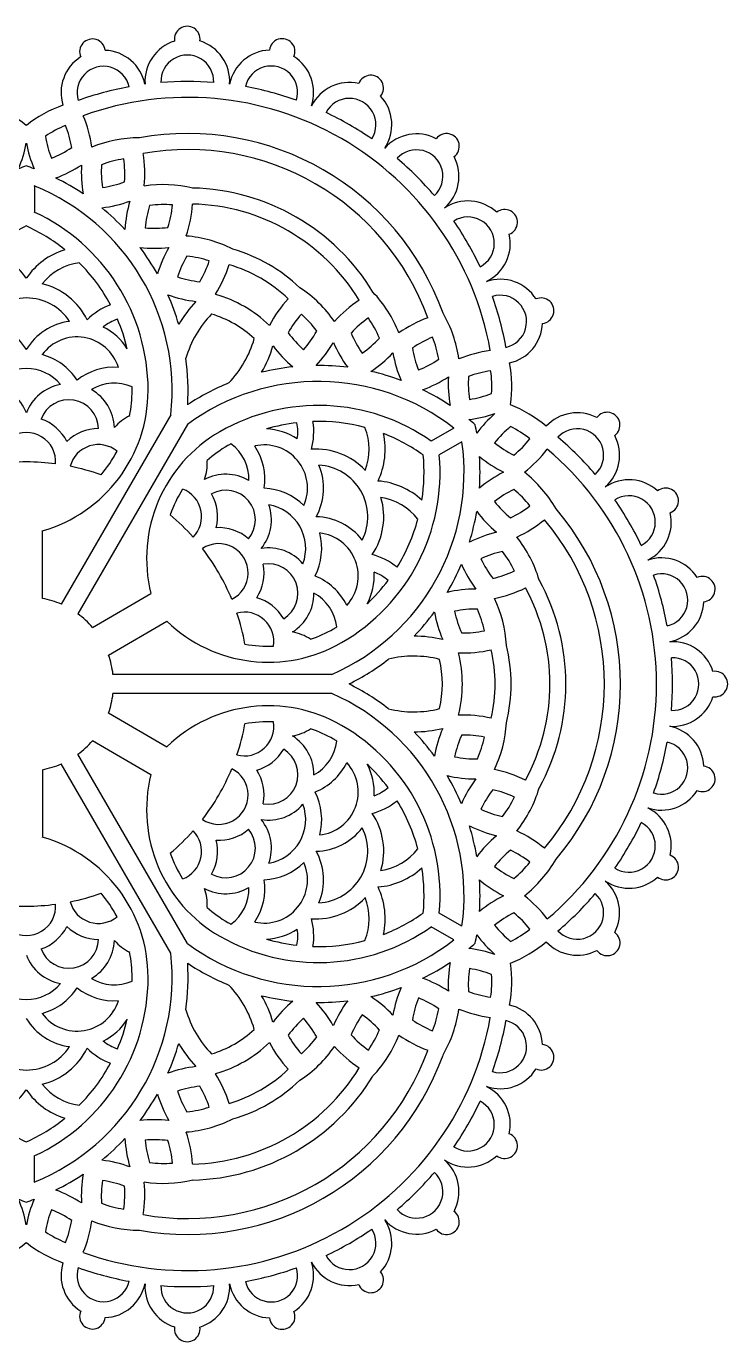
# Model space of a CAD drawing. Extents: x 339 to 703, y 71 to 235.
# Drawn here: x 426.4 to 514.1, y 70.9 to 235.4 of the extents above; entities that cross this region are included whole.
import ezdxf

# ---------------------------------------------------------------- set-up
doc = ezdxf.new("R2010")
doc.units = 0
doc.layers.get('0').update_dxf_attribs({"linetype": 'CONTINUOUS'})

msp = doc.modelspace()

# ---------------------------------------------------------------- linework, layer by layer
for p, q in [((427.37, 215.47), (427.37, 212.2)), ((444.43, 186.84), (430.74, 163.13)), ((446.51, 185.64), (432.82, 161.93)), ((479.83, 185.18), (477, 183.54)), ((480.83, 183.45), (478, 181.81)), ((428.37, 163.87), (428.37, 172.3)), ((434.64, 160.24), (441.95, 164.46)), ((436.64, 156.78), (443.95, 161)), ((464.57, 154.35), (437.2, 154.35)), ((464.57, 151.95), (437.2, 151.95)), ((436.64, 149.53), (443.95, 145.31)), ((434.64, 146.07), (441.95, 141.85)), ((446.51, 120.67), (432.82, 144.37)), ((428.37, 142.44), (428.37, 134.01)), ((444.43, 119.47), (430.74, 143.17)), ((480.83, 122.86), (478, 124.5)), ((479.83, 121.13), (477, 122.77)), ((427.37, 90.84), (427.37, 94.11))]:
    msp.add_line(p, q)
for centre, radius, start, end in [((446.49, 233.85), 1.6, 351.3993, 188.7578), ((434.63, 232.26), 1.6, 6.4785, 203.837), ((458.36, 232.3), 1.6, 336.3518, 173.7103), ((436.01, 227.14), 5.3, 11.4629, 87.7992), ((446.5, 228.55), 5.3, 107.437, 183.7733), ((446.5, 228.55), 5.3, 356.3534, 72.72), ((456.99, 227.18), 5.3, 92.3896, 168.7888), ((436.01, 227.14), 5.3, 122.5163, 197.0782), ((436.01, 227.14), 3.3, 12.8187, 197.4968), ((446.5, 228.55), 3.3, 357.7394, 182.4176), ((456.99, 227.18), 3.3, 342.692, 167.3701), ((456.99, 227.18), 5.3, 341.2733, 57.6725), ((469.42, 227.72), 1.6, 321.3207, 158.6793), ((446.54, 188.1), 40.45, 100.4181, 109.7758), ((446.54, 188.1), 40.45, 97.5793, 97.5804), ((446.54, 188.1), 40.45, 85.3849, 94.7418), ((446.54, 188.1), 40.45, 82.5466, 82.5474), ((446.54, 188.1), 40.45, 70.3529, 79.7092), ((466.77, 223.13), 5.3, 77.3585, 153.7578), ((416.57, 210.77), 15.7, 51.412, 70.6043), ((436.16, 210.77), 15.7, 109.3964, 128.588), ((446.54, 188.1), 38.45, 10.1415, 109.8585), ((466.77, 223.13), 3.3, 327.6609, 152.3391), ((466.77, 223.13), 5.3, 326.2422, 42.6415), ((419.01, 218.17), 15.7, 7.9505, 22.8338), ((446.54, 188.1), 40.45, 55.3218, 64.6782), ((436.16, 210.77), 13.2, 111.6807, 124.1509), ((419.01, 218.17), 13.2, 9.1896, 21.6598), ((410.95, 223.81), 15.7, 336.8134, 349.0292), ((441.78, 223.81), 15.7, 190.9708, 203.1866), ((441.78, 223.81), 13.2, 189.1896, 201.6598), ((440.46, 205.79), 15.7, 89.8245, 112.0567), ((446.54, 188.1), 33.93, 19.7543, 100.2457), ((475.16, 216.69), 5.3, 62.3275, 138.7267), ((478.91, 220.43), 1.6, 306.2897, 143.6482), ((424.63, 231.21), 13.2, 291.6807, 304.1509), ((446.54, 188.1), 31.93, 19.9391, 100.0609), ((425.48, 216.94), 15.7, 354.6171, 9.5372), ((475.16, 216.69), 3.3, 312.6299, 137.308), ((446.54, 188.1), 40.45, 40.2908, 49.6471), ((475.16, 216.69), 5.3, 311.2112, 27.6104), ((435.75, 189.88), 29.62, 108.4738, 110.488), ((416.98, 189.88), 29.62, 69.512, 71.5262), ((424.63, 231.21), 15.7, 290.1539, 303.3239), ((448.94, 217.17), 15.7, 176.6833, 189.8533), ((448.94, 217.17), 13.2, 175.8563, 188.3264), ((440.46, 205.79), 13.2, 98.3474, 110.8176), ((425.48, 216.94), 13.2, 355.8563, 8.3264), ((416.98, 189.88), 29.62, 56.1787, 63.8285), ((433.96, 228.33), 13.2, 278.3474, 290.8176), ((443.5, 199.94), 15.7, 76.4912, 98.7234), ((416.98, 189.88), 27.62, 353.6786, 67.912), ((446.54, 188.1), 27.12, 31.3111, 88.6889), ((433.96, 228.33), 15.7, 276.8206, 289.9905), ((416.98, 189.88), 29.62, 42.8454, 50.4951), ((454.37, 209.07), 15.7, 163.35, 176.5199), ((454.37, 209.07), 13.2, 162.523, 174.9931), ((443.5, 199.94), 13.2, 85.0141, 97.4842), ((431.49, 214.25), 13.2, 342.523, 354.9931), ((431.49, 214.25), 15.7, 341.2838, 356.2125), ((446.54, 188.1), 25.12, 31.4048, 88.5952), ((481.59, 208.29), 5.3, 47.2482, 123.6475), ((486.18, 210.93), 1.6, 291.2105, 128.569), ((416.98, 189.88), 24.62, 0, 65.0481), ((481.59, 208.29), 3.3, 297.5506, 122.2288), ((446.54, 188.1), 40.45, 25.2591, 34.6159), ((435.75, 189.88), 22.62, 114.5159, 128.8545), ((416.98, 189.88), 22.62, 51.1455, 65.4841), ((442.36, 223.38), 13.2, 265.0141, 277.4842), ((445.1, 193.56), 15.7, 63.1579, 85.3901), ((481.59, 208.29), 5.3, 296.132, 12.5312), ((418.76, 198.7), 9.23, 34.5283, 72.3515), ((433.97, 198.7), 9.23, 107.6485, 145.4717), ((442.36, 223.38), 15.7, 263.4872, 276.6572), ((416.98, 189.88), 29.62, 29.512, 37.1618), ((457.79, 199.93), 15.7, 150.0166, 163.1866), ((446.54, 188.1), 20.27, 46.1818, 73.8182), ((433.97, 198.7), 7.23, 97.7999, 141.2919), ((416.98, 189.88), 22.62, 28.321, 44.9552), ((457.79, 199.93), 13.2, 149.1896, 161.6598), ((445.1, 193.56), 13.2, 71.6807, 84.1509), ((436.72, 210.25), 13.2, 329.1896, 341.6598), ((436.72, 210.25), 15.7, 327.9505, 342.8718), ((446.54, 188.1), 18.27, 46.4787, 73.5213), ((426.37, 195), 8.46, 25.9995, 76.5843), ((449.4, 216.62), 13.2, 251.6807, 264.1509), ((451.99, 189.58), 15.7, 34.6099, 56.8421), ((485.62, 198.5), 5.3, 32.2336, 108.6329), ((426.37, 195), 6.46, 33.0989, 146.9011), ((449.4, 216.62), 15.7, 250.1539, 263.3239), ((416.98, 189.88), 29.62, 16.1787, 23.8285), ((459, 190.25), 15.7, 136.6833, 149.8533), ((445.47, 186.24), 16.32, 46.224, 73.776), ((470.63, 190.67), 15.7, 137.1282, 152.0495), ((476.71, 188.14), 15.7, 123.7875, 138.7162), ((458.32, 191.38), 15.7, 21.2766, 43.5088), ((485.62, 198.5), 3.3, 282.536, 107.2142), ((446.54, 188.1), 40.45, 10.2245, 19.5821), ((490.74, 199.86), 1.6, 276.1959, 113.5544), ((439.95, 192.73), 8.46, 111.2234, 135.0531), ((459, 190.25), 13.2, 135.8128, 163.8569), ((445.47, 186.24), 13.82, 47.1154, 72.8846), ((470.63, 190.67), 13.2, 138.3402, 150.8104), ((451.99, 189.58), 13.2, 35.8491, 48.3193), ((464.9, 191.68), 15.7, 7.9433, 30.1755), ((420.02, 191.17), 7.41, 31.0598, 82.7424), ((432.71, 191.17), 7.41, 97.2576, 148.9402), ((439.95, 192.73), 6.46, 109.8086, 127.9537), ((432.71, 191.17), 7.41, 32.0861, 63.795), ((416.98, 189.88), 22.62, 13.3616, 23.2315), ((476.71, 188.14), 13.2, 125.0069, 137.477), ((458.32, 191.38), 13.2, 22.5158, 34.9859), ((482.05, 184.28), 15.7, 110.4628, 125.3829), ((485.62, 198.5), 5.3, 282.922, 357.5166), ((432.71, 191.17), 5.41, 17.2401, 143.8126), ((442.17, 199.97), 13.2, 316.1431, 344.1872), ((469.81, 204.84), 13.2, 215.8491, 228.3193), ((451.16, 203.75), 13.2, 318.3402, 330.8104), ((451.16, 203.75), 15.7, 316.8134, 329.9834), ((479.18, 202.12), 15.7, 203.3428, 216.5128), ((479.18, 202.12), 13.2, 202.5158, 214.9859), ((460.79, 205.36), 13.2, 305.0069, 317.477), ((482.05, 184.28), 13.2, 111.6736, 124.1437), ((464.9, 191.68), 13.2, 9.1824, 21.6526), ((426.37, 187.08), 7.55, 32.8355, 74.7896), ((442.17, 199.97), 15.7, 330.1467, 343.3167), ((469.81, 204.84), 15.7, 216.6761, 229.8461), ((460.79, 205.36), 15.7, 303.4801, 316.65), ((487.67, 197.31), 15.7, 190.0095, 203.1794), ((487.67, 197.31), 13.2, 189.1824, 201.6526), ((486.35, 179.29), 15.7, 97.1662, 112.0495), ((426.37, 187.08), 5.55, 39.8123, 140.1877), ((437.38, 185.24), 7.55, 86.263, 128.2171), ((416.98, 189.88), 29.62, 356.5576, 7.8334), ((462.87, 163.39), 29.62, 96.1715, 103.8213), ((462.87, 163.39), 29.62, 82.8382, 90.488), ((470.52, 204.71), 13.2, 291.6736, 304.1437), ((471.37, 190.45), 15.7, 351.412, 10.6043), ((462.87, 163.39), 27.62, 52.088, 126.3214), ((462.87, 163.39), 29.62, 69.5049, 77.1546), ((470.52, 204.71), 15.7, 290.1467, 303.3167), ((494.83, 190.68), 15.7, 176.6761, 189.8461), ((494.83, 190.68), 13.2, 175.8491, 188.3193), ((486.35, 179.29), 13.2, 98.3402, 110.8104), ((471.37, 190.45), 13.2, 355.8491, 8.3193), ((421.05, 185.03), 5.7, 21.0492, 79.3261), ((431.69, 185.03), 5.7, 100.6739, 158.9508), ((423.3, 189.88), 18.29, 286.0635, 0), ((437.38, 185.24), 5.55, 66.5224, 121.2403), ((431.69, 185.03), 5.7, 2.1019, 60.3788), ((423.3, 189.88), 16.29, 348.809, 0), ((416.98, 189.88), 22.62, 0, 1.1431), ((462.87, 163.39), 29.62, 112.1666, 123.4424), ((462.87, 163.39), 29.62, 56.1715, 63.8213), ((479.85, 201.83), 13.2, 278.3402, 290.8104), ((431.69, 185.03), 3.7, 1.2128, 159.8398), ((462.87, 163.39), 24.62, 54.9519, 120), ((481.16, 173.48), 15.7, 49.3964, 68.588), ((426.37, 180.95), 5.67, 26.7465, 70.9972), ((441.75, 181.58), 5.7, 115.574, 140.0034), ((453.85, 184.71), 8.46, 344.9469, 8.7766), ((462.87, 163.39), 22.62, 75.0448, 91.679), ((479.85, 201.83), 15.7, 276.8134, 289.0292), ((462.87, 163.39), 29.62, 48.4738, 50.488), ((495.26, 175.13), 15.7, 130.9708, 143.1866), ((495.26, 181.79), 5.3, 62.5163, 137.0782), ((499, 185.55), 1.6, 306.4785, 143.837), ((426.37, 180.95), 3.67, 356.214, 183.786), ((435.39, 179.44), 5.67, 90.0555, 134.3061), ((459.7, 168.87), 18.29, 120, 193.9365), ((462.87, 163.39), 22.62, 96.7685, 106.6384), ((456.12, 177.66), 7.41, 56.205, 87.9139), ((453.85, 184.71), 6.46, 352.0463, 10.1914), ((462.01, 182.51), 7.23, 338.7081, 22.2001), ((462.01, 182.51), 9.23, 334.5283, 12.3515), ((462.87, 163.39), 22.62, 54.5159, 68.8545), ((453.48, 179.65), 29.62, 9.512, 11.5262), ((495.26, 175.13), 13.2, 129.1896, 141.6598), ((481.16, 173.48), 13.2, 51.6807, 64.1509), ((495.26, 181.79), 3.3, 312.8187, 137.4968), ((435.39, 179.44), 3.67, 50.684, 164.8386), ((459.7, 168.87), 16.29, 120, 131.191), ((462.87, 163.39), 22.62, 118.8569, 120), ((448.65, 178.74), 5.55, 358.7597, 53.4776), ((456.12, 177.66), 5.41, 336.1874, 102.7599), ((448.65, 178.74), 7.55, 351.7829, 33.737), ((453.48, 179.65), 27.62, 293.6786, 7.912), ((493.09, 193.68), 13.2, 231.6807, 244.1509), ((478.99, 192.03), 13.2, 309.1896, 321.6598), ((466.72, 153.15), 40.45, 40.4181, 49.7758), ((495.26, 181.79), 5.3, 311.4, 27.7992), ((423.3, 189.88), 16.29, 319.622, 332.19), ((443.29, 180.69), 5.7, 339.9966, 4.426), ((462.6, 174.08), 8.46, 43.4157, 94.0005), ((453.48, 179.65), 24.62, 300, 5.0481), ((453.48, 179.65), 22.62, 351.1455, 5.4841), ((493.09, 193.68), 15.7, 230.1539, 243.3239), ((453.48, 179.65), 29.62, 356.1787, 3.8285), ((478.99, 192.03), 15.7, 307.9505, 322.8338), ((466.72, 153.15), 38.45, 310.1415, 49.8585), ((426.37, 153.15), 27.79, 82.428, 97.572), ((426.37, 153.15), 27.79, 70.3404, 78.6246), ((451.31, 173.7), 5.7, 59.6212, 117.8981), ((456.12, 177.66), 7.41, 331.0598, 22.7424), ((462.6, 174.08), 6.46, 333.0989, 86.9011), ((493.09, 165.62), 15.7, 116.6833, 129.8533), ((478.99, 167.26), 15.7, 29.8245, 52.0567), ((469.61, 169.35), 9.23, 47.6485, 85.4717), ((501.72, 173.41), 5.3, 47.437, 123.8363), ((459.7, 168.87), 16.29, 147.81, 160.378), ((444.62, 174.11), 3.67, 315.1614, 69.316), ((451.31, 173.7), 3.7, 320.1602, 118.7872), ((444.62, 174.11), 5.67, 345.6939, 29.9445), ((455.75, 170.12), 7.55, 45.2104, 87.1645), ((462.6, 174.08), 8.46, 325.9995, 16.5843), ((469.61, 169.35), 7.23, 37.7999, 81.2919), ((493.09, 165.62), 13.2, 115.8563, 128.3264), ((478.99, 167.26), 13.2, 38.3474, 50.8176), ((501.72, 173.41), 3.3, 297.7394, 122.4176), ((466.72, 153.15), 40.45, 25.3849, 34.7418), ((506.31, 176.07), 1.6, 291.3993, 128.7578), ((451.31, 173.7), 5.7, 321.0492, 19.3261), ((455.75, 170.12), 5.55, 339.8123, 80.1877), ((453.48, 179.65), 29.62, 342.8454, 350.4951), ((495.26, 184.17), 15.7, 216.8206, 229.9905), ((495.26, 184.17), 13.2, 218.3474, 230.8176), ((481.16, 185.81), 13.2, 295.8563, 308.3264), ((466.72, 153.15), 33.93, 319.7543, 40.2457), ((501.72, 173.41), 5.3, 296.3208, 12.72), ((426.37, 153.15), 27.79, 41.3754, 49.6596), ((462.46, 166.67), 7.41, 37.2576, 88.9402), ((453.48, 179.65), 22.62, 328.321, 344.9552), ((481.16, 185.81), 15.7, 294.6171, 309.5372), ((466.72, 153.15), 31.93, 319.9391, 40.0609), ((450.43, 167.05), 5.67, 49.0028, 93.2535), ((455.75, 170.12), 7.55, 332.8355, 14.7896), ((462.46, 166.67), 5.41, 317.2401, 83.8126), ((488.79, 156.86), 15.7, 103.35, 116.5199), ((475.45, 161.71), 15.7, 16.4912, 38.7234), ((450.43, 167.05), 3.67, 296.214, 123.786), ((426.37, 153.15), 27.79, 22.428, 37.572), ((456.63, 164.49), 5.7, 40.6739, 98.9508), ((488.79, 156.86), 13.2, 102.523, 114.9931), ((475.45, 161.71), 13.2, 25.0141, 37.4842), ((450.43, 167.05), 5.67, 326.7465, 10.9972), ((456.63, 164.49), 3.7, 301.2128, 99.8398), ((467.43, 161.18), 8.46, 51.2234, 75.0531), ((453.48, 179.65), 29.62, 329.512, 337.1618), ((495.18, 174.41), 15.7, 203.4872, 216.6572), ((495.18, 174.41), 13.2, 205.0141, 217.4842), ((505.78, 163.64), 5.3, 32.3896, 108.7888), ((459.66, 159.66), 7.55, 26.263, 68.2171), ((462.46, 166.67), 7.41, 332.0861, 3.795), ((467.43, 161.18), 6.46, 49.8086, 67.9537), ((481.84, 179.26), 13.2, 282.523, 294.9931), ((505.78, 163.64), 3.3, 282.692, 107.3701), ((466.72, 153.15), 40.45, 10.3529, 19.7092), ((510.9, 165.02), 1.6, 276.3518, 113.7103), ((453.48, 179.65), 22.62, 313.3616, 323.2315), ((482.58, 149.33), 15.7, 90.0166, 103.1866), ((481.84, 179.26), 15.7, 281.2838, 296.2125), ((466.72, 153.15), 25.12, 331.4048, 28.5952), ((466.72, 153.15), 27.12, 331.3111, 28.6889), ((426.37, 153.15), 10.9, 66.3225, 79.424), ((453.64, 158.48), 5.67, 30.0555, 74.3061), ((456.63, 164.49), 5.7, 302.1019, 0.3788), ((459.66, 159.66), 5.55, 6.5224, 61.2403), ((470.72, 157.13), 15.7, 3.1579, 25.3901), ((505.78, 163.64), 5.3, 281.2733, 357.6725), ((426.37, 153.15), 10.9, 40.576, 53.6775), ((453.64, 158.48), 3.67, 350.684, 104.8386), ((426.37, 153.15), 27.79, 10.3404, 18.6246), ((453.48, 179.65), 29.62, 316.1787, 323.8285), ((492.85, 164.93), 15.7, 190.1539, 203.3239), ((482.58, 149.33), 13.2, 89.1896, 101.6598), ((492.85, 164.93), 13.2, 191.6807, 204.1509), ((470.72, 157.13), 13.2, 11.6807, 24.1509), ((456.64, 174.17), 18.29, 226.0635, 300), ((458.67, 154.05), 5.7, 55.574, 80.0034), ((456.64, 174.17), 16.29, 288.809, 300), ((453.48, 179.65), 22.62, 300, 301.1431), ((480.99, 172.74), 13.2, 269.1896, 281.6598), ((456.64, 174.17), 16.29, 259.622, 272.19), ((474.81, 143.44), 15.7, 76.6833, 89.8533), ((507.17, 153.15), 5.3, 17.3585, 93.7578), ((426.37, 153.15), 10.9, 6.3225, 19.424), ((474.81, 143.44), 13.2, 75.8128, 103.8569), ((480.99, 172.74), 15.7, 267.9505, 282.8718), ((464.57, 153.15), 16.32, 346.224, 13.776), ((466.72, 153.15), 18.27, 346.4787, 13.5213), ((466.72, 153.15), 20.27, 346.1818, 13.8182), ((507.17, 153.15), 3.3, 267.6609, 92.3391), ((466.72, 153.15), 40.45, 355.3218, 4.6782), ((453.48, 179.65), 29.62, 296.5576, 307.8334), ((464.57, 153.15), 13.82, 347.1154, 12.8846), ((512.47, 153.15), 1.6, 261.3207, 98.6793), ((453.48, 126.66), 29.62, 52.1666, 63.4424), ((426.37, 153.15), 10.9, 340.576, 353.6775), ((453.48, 126.66), 27.62, 352.088, 66.3214), ((507.17, 153.15), 5.3, 266.2422, 342.6415), ((456.64, 132.14), 18.29, 60, 133.9365), ((474.81, 162.87), 13.2, 256.1431, 284.1872), ((453.64, 147.83), 3.67, 255.1614, 9.316), ((426.37, 153.15), 27.79, 341.3754, 349.6596), ((456.64, 132.14), 16.29, 87.81, 100.378), ((480.99, 133.57), 15.7, 77.1282, 92.0495), ((470.72, 149.18), 15.7, 334.6099, 356.8421), ((458.67, 152.26), 5.7, 279.9966, 304.426), ((456.63, 141.82), 5.7, 359.6212, 57.8981), ((456.64, 132.14), 16.29, 60, 71.191), ((453.48, 126.66), 24.62, 354.9519, 60), ((474.81, 162.87), 15.7, 270.1467, 283.3167), ((453.48, 126.66), 29.62, 36.1715, 43.8213), ((492.85, 141.37), 15.7, 156.6761, 169.8461), ((492.85, 141.37), 13.2, 155.8491, 168.3193), ((480.99, 133.57), 13.2, 78.3402, 90.8104), ((470.72, 149.18), 13.2, 335.8491, 348.3193), ((505.78, 142.67), 5.3, 2.3275, 78.7267), ((426.37, 153.15), 10.9, 306.3225, 319.424), ((453.64, 147.83), 5.67, 285.6939, 329.9445), ((456.63, 141.82), 3.7, 260.1602, 58.7872), ((459.66, 146.65), 5.55, 298.7597, 353.4776), ((453.48, 126.66), 22.62, 58.8569, 60), ((505.78, 142.67), 3.3, 252.6299, 77.308), ((466.72, 153.15), 40.45, 340.2908, 349.6471), ((459.66, 146.65), 7.55, 291.7829, 333.737), ((462.46, 139.64), 5.41, 276.1874, 42.7599), ((482.58, 156.98), 13.2, 258.3402, 270.8104), ((426.37, 153.15), 10.9, 280.576, 293.6775), ((459.7, 137.44), 18.29, 166.0635, 240), ((426.37, 153.15), 27.79, 322.428, 337.572), ((450.43, 139.26), 3.67, 236.214, 63.786), ((450.43, 139.26), 5.67, 349.0028, 33.2535), ((453.48, 126.66), 22.62, 36.7685, 46.6384), ((462.46, 139.64), 7.41, 356.205, 27.9139), ((482.58, 156.98), 15.7, 256.8134, 269.9834), ((453.48, 126.66), 29.62, 22.8382, 30.488), ((481.84, 127.04), 15.7, 63.7875, 78.7162), ((510.9, 141.29), 1.6, 246.2897, 83.6482), ((467.43, 145.13), 6.46, 292.0463, 310.1914), ((495.18, 131.9), 15.7, 143.3428, 156.5128), ((495.18, 131.9), 13.2, 142.5158, 154.9859), ((481.84, 127.04), 13.2, 65.0069, 77.477), ((475.45, 144.6), 15.7, 321.2766, 343.5088), ((455.75, 136.19), 7.55, 345.2104, 27.1645), ((467.43, 145.13), 8.46, 284.9469, 308.7766), ((453.48, 126.66), 22.62, 15.0448, 31.679), ((475.45, 144.6), 13.2, 322.5158, 334.9859), ((505.78, 142.67), 5.3, 251.2112, 327.6104), ((456.63, 141.82), 5.7, 261.0492, 319.3261), ((455.75, 136.19), 5.55, 279.8123, 20.1877), ((462.6, 132.23), 8.46, 343.4157, 34.0005), ((488.79, 149.45), 13.2, 245.0069, 257.477), ((501.72, 132.9), 5.3, 347.2482, 63.6475), ((451.31, 132.61), 3.7, 241.2128, 39.8398), ((450.43, 139.26), 5.67, 266.7465, 310.9972), ((451.31, 132.61), 5.7, 340.6739, 38.9508), ((462.46, 139.64), 7.41, 271.0598, 322.7424), ((462.6, 132.23), 6.46, 273.0989, 26.9011), ((488.79, 149.45), 15.7, 243.4801, 256.65), ((453.48, 126.66), 29.62, 9.5049, 17.1546), ((501.72, 132.9), 3.3, 237.5506, 62.2288), ((466.72, 153.15), 40.45, 325.2591, 334.6159), ((423.3, 116.43), 18.29, 0, 73.9365), ((426.37, 153.15), 27.79, 310.3404, 318.6246), ((444.62, 132.2), 3.67, 290.684, 44.8386), ((444.62, 132.2), 5.67, 330.0555, 14.3061), ((495.26, 122.14), 15.7, 130.0095, 143.1794), ((481.16, 120.49), 15.7, 50.4628, 65.3829), ((459.7, 137.44), 16.29, 199.622, 212.19), ((456.12, 128.65), 7.41, 337.2576, 28.9402), ((469.61, 136.96), 7.23, 278.7081, 322.2001), ((495.26, 122.14), 13.2, 129.1824, 141.6526), ((481.16, 120.49), 13.2, 51.6736, 64.1437), ((506.31, 130.24), 1.6, 231.2105, 68.569), ((456.12, 128.65), 5.41, 257.2401, 23.8126), ((455.75, 136.19), 7.55, 272.8355, 314.7896), ((469.61, 136.96), 9.23, 274.5283, 312.3515), ((453.48, 126.66), 22.62, 354.5159, 8.8545), ((493.09, 140.69), 13.2, 231.6736, 244.1437), ((478.99, 139.05), 13.2, 309.1824, 321.6526), ((478.99, 139.05), 15.7, 307.9433, 330.1755), ((448.65, 127.57), 7.55, 326.263, 8.2171), ((493.09, 140.69), 15.7, 230.1467, 243.3167), ((453.48, 126.66), 29.62, 356.1715, 3.8213), ((501.72, 132.9), 5.3, 236.132, 312.5312), ((495.26, 124.52), 5.3, 332.2336, 48.6329), ((426.37, 153.15), 27.79, 281.3754, 289.6596), ((423.3, 116.43), 16.29, 27.81, 40.378), ((451.31, 132.61), 5.7, 242.1019, 300.3788), ((443.29, 125.62), 5.7, 355.574, 20.0034), ((448.65, 127.57), 5.55, 306.5224, 1.2403), ((462.01, 123.8), 9.23, 347.6485, 25.4717), ((495.26, 124.52), 3.3, 222.536, 47.2142), ((466.72, 153.15), 40.45, 310.2245, 319.5821), ((426.37, 125.36), 3.67, 176.214, 3.786), ((426.37, 153.15), 27.79, 262.428, 277.572), ((435.39, 126.87), 3.67, 195.1614, 309.316), ((459.7, 137.44), 16.29, 228.809, 240), ((462.6, 132.23), 8.46, 265.9995, 316.5843), ((462.01, 123.8), 7.23, 337.7999, 21.2919), ((493.09, 112.63), 15.7, 116.6761, 129.8461), ((478.99, 114.28), 15.7, 37.1662, 52.0495), ((453.85, 121.6), 8.46, 351.2234, 15.0531), ((462.87, 142.92), 22.62, 291.1455, 305.4841), ((493.09, 112.63), 13.2, 115.8491, 128.3193), ((478.99, 114.28), 13.2, 38.3402, 50.8104), ((426.37, 125.36), 5.67, 289.0028, 333.2535), ((435.39, 126.87), 5.67, 225.6939, 269.9445), ((462.87, 142.92), 24.62, 240, 305.0481), ((462.87, 142.92), 22.62, 240, 241.1431), ((456.12, 128.65), 7.41, 272.0861, 303.795), ((453.85, 121.6), 6.46, 349.8086, 7.9537), ((495.26, 131.18), 13.2, 218.3402, 230.8104), ((481.16, 132.83), 13.2, 295.8491, 308.3193), ((499.01, 120.76), 1.6, 216.1959, 53.5544), ((431.69, 121.28), 3.7, 200.1602, 358.7872), ((431.69, 121.28), 5.7, 299.6212, 357.8981), ((441.75, 124.73), 5.7, 219.9966, 244.426), ((462.87, 142.92), 27.62, 233.6786, 307.912), ((462.87, 142.92), 22.62, 253.3616, 263.2315), ((462.87, 142.92), 22.62, 268.321, 284.9552), ((462.87, 142.92), 29.62, 309.512, 311.5262), ((453.48, 126.66), 29.62, 348.4738, 350.488), ((495.26, 131.18), 15.7, 216.8134, 229.0292), ((481.16, 132.83), 15.7, 291.412, 310.6043), ((495.26, 124.52), 5.3, 222.922, 297.5166), ((431.69, 121.28), 5.7, 201.0492, 259.3261), ((416.98, 116.43), 27.62, 292.088, 6.3214), ((423.3, 116.43), 16.29, 0, 11.191), ((479.85, 104.48), 15.7, 70.9708, 83.1866), ((416.98, 116.43), 29.62, 352.1666, 3.4424), ((462.87, 142.92), 29.62, 236.5576, 247.8334), ((462.87, 142.92), 29.62, 296.1787, 303.8285), ((494.83, 115.63), 15.7, 170.1539, 183.3239), ((494.83, 115.63), 13.2, 171.6807, 184.1509), ((479.85, 104.48), 13.2, 69.1896, 81.6598), ((471.37, 115.86), 15.7, 349.3964, 8.588), ((426.37, 119.23), 5.55, 219.8123, 320.1877), ((416.98, 116.43), 24.62, 294.9519, 0), ((437.38, 121.07), 5.55, 238.7597, 293.4776), ((416.98, 116.43), 22.62, 358.8569, 0), ((442.17, 106.34), 13.2, 15.8128, 43.8569), ((470.52, 101.6), 15.7, 56.6833, 69.8533), ((471.37, 115.86), 13.2, 351.6807, 4.1509), ((426.37, 119.23), 7.55, 285.2104, 327.1645), ((437.38, 121.07), 7.55, 231.7829, 273.737), ((442.17, 106.34), 15.7, 16.6833, 29.8533), ((462.87, 142.92), 29.62, 256.1787, 263.8285), ((462.87, 142.92), 29.62, 282.8454, 290.4951), ((460.79, 100.94), 15.7, 43.35, 56.5199), ((487.67, 108.99), 15.7, 156.8206, 169.9905), ((487.67, 108.99), 13.2, 158.3474, 170.8176), ((470.52, 101.6), 13.2, 55.8563, 68.3264), ((486.35, 127.02), 13.2, 249.1896, 261.6598), ((432.71, 115.13), 5.41, 216.1874, 342.7599), ((459, 116.06), 13.2, 196.1431, 224.1872), ((469.81, 101.47), 15.7, 130.1539, 143.3239), ((462.87, 142.92), 29.62, 269.512, 277.1618), ((451.16, 102.55), 15.7, 30.0166, 43.1866), ((479.18, 104.19), 15.7, 143.4872, 156.6572), ((464.9, 114.63), 13.2, 338.3474, 350.8176), ((464.9, 114.63), 15.7, 329.8245, 352.0567), ((486.35, 127.02), 15.7, 247.9505, 262.8338), ((485.62, 107.81), 5.3, 2.5163, 77.0782), ((432.71, 115.13), 7.41, 211.0598, 262.7424), ((446.54, 118.2), 38.45, 250.1415, 349.8585), ((432.71, 115.13), 7.41, 296.205, 327.9139), ((416.98, 116.43), 22.62, 336.7685, 346.6384), ((469.81, 101.47), 13.2, 131.6807, 144.1509), ((451.16, 102.55), 13.2, 29.1896, 41.6598), ((479.18, 104.19), 13.2, 145.0141, 157.4842), ((460.79, 100.94), 13.2, 42.523, 54.9931), ((482.05, 122.03), 13.2, 235.8563, 248.3264), ((485.62, 107.81), 3.3, 252.8187, 77.4968), ((446.54, 118.2), 40.45, 340.4181, 349.7758), ((445.47, 120.07), 13.82, 287.1154, 312.8846), ((470.63, 115.64), 13.2, 209.1896, 221.6598), ((451.99, 116.73), 13.2, 311.6807, 324.1509), ((476.71, 118.17), 13.2, 222.523, 234.9931), ((458.32, 114.92), 13.2, 325.0141, 337.4842), ((458.32, 114.92), 15.7, 316.4912, 338.7234), ((482.05, 122.03), 15.7, 234.6171, 249.5372), ((426.37, 111.31), 6.46, 213.0989, 326.9011), ((426.37, 111.31), 8.46, 283.4157, 334.0005), ((439.95, 113.58), 8.46, 224.9469, 248.7766), ((439.95, 113.58), 6.46, 232.0463, 250.1914), ((446.54, 118.2), 31.93, 259.9391, 340.0609), ((416.98, 116.43), 29.62, 336.1715, 343.8213), ((459, 116.06), 15.7, 210.1467, 223.3167), ((445.47, 120.07), 16.32, 286.224, 313.776), ((470.63, 115.64), 15.7, 207.9505, 222.8718), ((451.99, 116.73), 15.7, 303.1579, 325.3901), ((476.71, 118.17), 15.7, 221.2838, 236.2125), ((490.74, 106.45), 1.6, 246.4785, 83.837), ((416.98, 116.43), 22.62, 315.0448, 331.679), ((446.54, 118.2), 33.93, 259.7543, 340.2457), ((449.4, 89.69), 15.7, 96.6761, 109.8461), ((446.54, 118.2), 25.12, 271.4048, 328.5952), ((446.54, 118.2), 27.12, 271.3111, 328.6889), ((436.72, 96.06), 15.7, 17.1282, 32.0495), ((446.54, 118.2), 18.27, 286.4787, 313.5213), ((485.62, 107.81), 5.3, 251.4, 327.7992), ((418.76, 107.61), 9.23, 287.6485, 325.4717), ((433.97, 107.61), 9.23, 214.5283, 252.3515), ((433.97, 107.61), 7.23, 218.7081, 262.2001), ((449.4, 89.69), 13.2, 95.8491, 108.3193), ((457.79, 106.38), 13.2, 198.3402, 210.8104), ((436.72, 96.06), 13.2, 18.3402, 30.8104), ((446.54, 118.2), 20.27, 286.1818, 313.8182), ((481.59, 98.02), 5.3, 347.437, 63.8363), ((416.98, 116.43), 29.62, 322.8382, 330.488), ((457.79, 106.38), 15.7, 196.8134, 209.9834), ((481.59, 98.02), 3.3, 237.7394, 62.4176), ((446.54, 118.2), 40.45, 325.3849, 334.7418), ((435.75, 116.43), 22.62, 231.1455, 245.4841), ((416.98, 116.43), 22.62, 294.5159, 308.8545), ((445.1, 112.75), 13.2, 275.8491, 288.3193), ((442.36, 82.93), 15.7, 83.3428, 96.5128), ((445.1, 112.75), 15.7, 274.6099, 296.8421), ((416.98, 116.43), 29.62, 309.5049, 317.1546), ((454.37, 97.24), 15.7, 183.4801, 196.65), ((442.36, 82.93), 13.2, 82.5158, 94.9859), ((454.37, 97.24), 13.2, 185.0069, 197.477), ((431.49, 92.06), 13.2, 5.0069, 17.477), ((431.49, 92.06), 15.7, 3.7875, 18.7162), ((486.18, 95.38), 1.6, 231.3993, 68.7578), ((481.59, 98.02), 5.3, 236.3208, 312.72), ((433.96, 77.98), 15.7, 70.0095, 83.1794), ((443.5, 106.37), 13.2, 262.5158, 274.9859), ((475.16, 89.62), 5.3, 332.3896, 48.7888), ((416.98, 116.43), 29.62, 296.1715, 303.8213), ((448.94, 89.13), 15.7, 170.1467, 183.3167), ((448.94, 89.13), 13.2, 171.6736, 184.1437), ((433.96, 77.98), 13.2, 69.1824, 81.6526), ((425.48, 89.37), 15.7, 350.4628, 5.3829), ((443.5, 106.37), 15.7, 261.2766, 283.5088), ((475.16, 89.62), 3.3, 222.692, 47.3701), ((446.54, 118.2), 40.45, 310.3529, 319.7092), ((424.63, 75.1), 15.7, 56.6761, 69.8461), ((425.48, 89.37), 13.2, 351.6736, 4.1437), ((435.75, 116.43), 29.62, 249.512, 251.5262), ((410.95, 82.5), 15.7, 10.9708, 23.1866), ((416.98, 116.43), 29.62, 288.4738, 290.488), ((441.78, 82.5), 15.7, 156.8134, 169.0292), ((441.78, 82.5), 13.2, 158.3402, 170.8104), ((424.63, 75.1), 13.2, 55.8491, 68.3193), ((440.46, 100.52), 13.2, 249.1824, 261.6526), ((419.01, 88.14), 13.2, 338.3402, 350.8104), ((419.01, 88.14), 15.7, 337.1662, 352.0495), ((440.46, 100.52), 15.7, 247.9433, 270.1755), ((466.77, 83.18), 5.3, 317.3585, 33.7578), ((475.16, 89.62), 5.3, 221.2733, 297.6725), ((478.91, 85.87), 1.6, 216.3518, 53.7103), ((436.16, 95.54), 13.2, 235.8491, 248.3193), ((466.77, 83.18), 3.3, 207.6609, 32.3391), ((446.54, 118.2), 40.45, 295.3218, 304.6782), ((416.57, 95.54), 15.7, 289.3964, 308.588), ((436.16, 95.54), 15.7, 231.412, 250.6043), ((436.01, 79.17), 5.3, 162.922, 237.5166), ((456.99, 79.13), 5.3, 302.3275, 18.7267), ((466.77, 83.18), 5.3, 206.2422, 282.6415), ((436.01, 79.17), 3.3, 162.536, 347.2142), ((446.54, 118.2), 40.45, 250.2245, 259.5821), ((456.99, 79.13), 3.3, 192.6299, 17.308), ((446.54, 118.2), 40.45, 280.2908, 289.6471), ((469.42, 78.59), 1.6, 201.3207, 38.6793), ((436.01, 79.17), 5.3, 272.2336, 348.6329), ((446.5, 77.76), 5.3, 176.132, 252.5312), ((446.5, 77.76), 3.3, 177.5506, 2.2288), ((446.54, 118.2), 40.45, 265.2591, 274.6159), ((446.5, 77.76), 5.3, 287.2482, 3.6475), ((456.99, 79.13), 5.3, 191.2112, 267.6104), ((434.63, 74.05), 1.6, 156.1959, 353.5544), ((458.36, 74.01), 1.6, 186.2897, 23.6482), ((446.49, 72.46), 1.6, 171.2105, 8.569)]:
    msp.add_arc(centre, radius, start, end)

doc.saveas('drawing.dxf')
